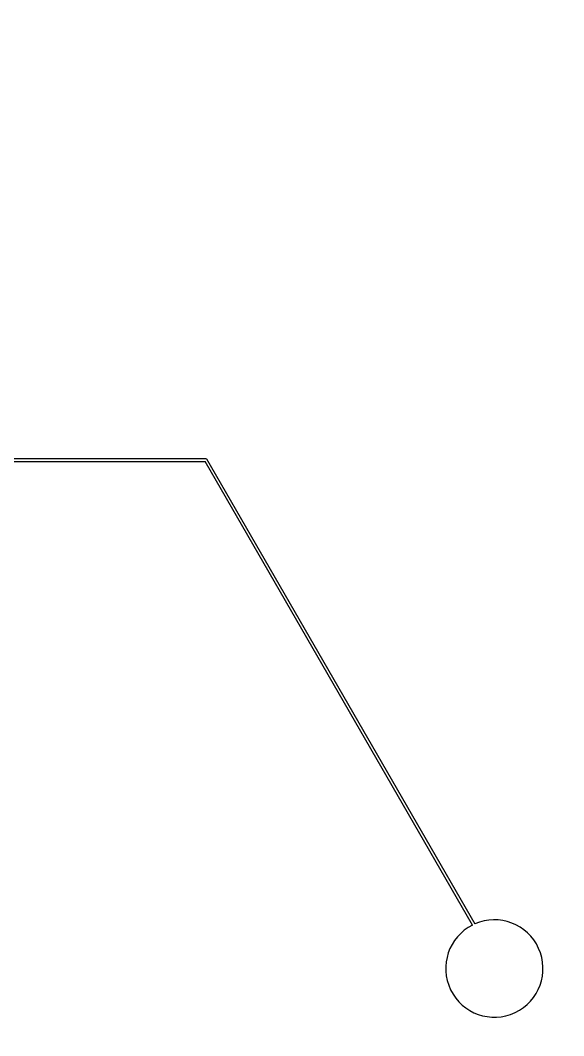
# Model space of a CAD drawing. Header units: inches. Extents: x 0 to 114300, y 0 to 114300.
# Drawn here: x 46347 to 48526, y 64775 to 68843 of the extents above; entities that cross this region are included whole.
import ezdxf

# ---------------------------------------------------------------- set-up
doc = ezdxf.new("R2010")
doc.units = ezdxf.units.IN
doc.header["$MEASUREMENT"] = 0

msp = doc.modelspace()

# ---------------------------------------------------------------- hatches: boundary and pattern name
h = msp.add_hatch()
h.set_pattern_fill('ANSI31', color=256, scale=100)
h.set_pattern_definition([(45, (-3636.992, -6350), (-8.8388348, 8.8388348), [])])
h.paths.add_polyline_path([(114300, 0), (0, 0), (0, 114300), (114300, 114300)])
edge = h.paths.add_edge_path(flags=16)
edge.add_arc((57150, 57150), 50800, 288.35844, 529.79531, ccw=False)
edge.add_line((73150, 8935.5), (41150, 8935.5))
edge.add_arc((57150, 57150), 50800, 190.20469, 251.64156, ccw=False)
edge.add_arc((57150, 57150), 50800, 169.79531, 190.20469, ccw=False)

# ---------------------------------------------------------------- linework, layer by layer
for points in [[(47093.7, 67086.1), (45587.9, 67086.1), (45587.9, 67082.6)], [(45587.9, 67079.6), (45587.9, 67076.1), (47087.9, 67076.1)], [(47093.7, 67086.1), (48169.5, 65222.9)], [(48160.4, 65218.6), (47087.9, 67076.1)]]:
    msp.add_lwpolyline(points)
msp.add_arc((48248, 65044.4), 195, 116.691, 113.7421)

doc.saveas('drawing.dxf')
